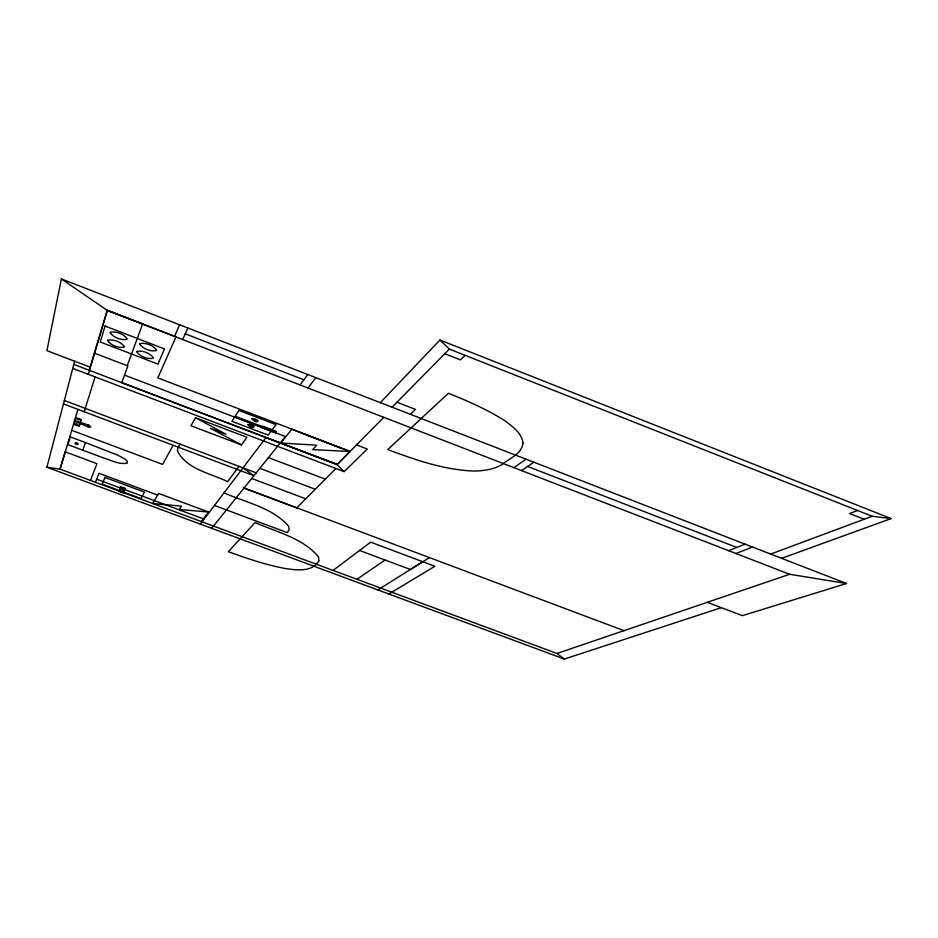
<?xml version="1.0" encoding="UTF-8"?>
<svg xmlns="http://www.w3.org/2000/svg" width="938" height="938" viewBox="0 0 938 938"><rect width="100%" height="100%" fill="white"/><g stroke="black" fill="none" stroke-linecap="round" stroke-linejoin="round"><path stroke-width="1.41" d="M707.287 602.313L742.345 615.668L846.522 583.506L61.404 278.938L46.912 350.66L90.388 367.239M721.334 607.66L564.336 659.062L46.9 467.23L74.618 361.224M89.239 370.299L107.249 310.384L61.404 278.938M77.901 409.378L60.161 469.164L46.9 467.23M88.289 374.321L107.366 310.29L142.67 323.95L127.228 365.703M80.211 423.261L79.261 426.309L73.95 424.304L75.955 417.586L81.348 419.614L80.387 422.686M84.197 411.747L95.066 376.9M82.837 450.228L85.428 442.572L70.209 436.885L67.888 444.647L104.188 458.201C111.622 460.37 119.548 464.873 127.345 463.044L127.146 461.097L125.106 459.21L118.024 455.258L85.428 442.572M90.494 480.42L96.954 463.653L65.121 451.788L59.985 469.106L556.973 653.481L564.336 659.062M95.453 482.238L99.018 473.303L157.643 495.1M174.515 336.402L179.615 324.794M182.629 339.533L187.905 328.007M173.014 445.503L162.614 464.392L72.472 430.612M180.014 444.131L177.821 448.001L177.399 450.697C186.24 469.235 210.569 473.268 227.641 481.64L239.014 466.385M195.514 417.727L190.965 425.758L241.453 444.905L246.905 437.272L195.514 417.727L226.035 434.247L210.499 428.349L241.453 444.905M300.031 384.932L307.793 374.52M201.365 521.528L208.553 512.031L158.604 493.447L152.753 503.495L181.48 506.145L179.264 509.463L208.471 511.996M201.6 521.622L203.64 518.925L96.673 479.201M200.31 524.108L265.982 437.6L337.363 464.38L350.109 451.401L157.842 377.873L176.004 336.812L107.249 310.384L789.655 574.279L846.522 583.506M307.957 388.004L315.895 377.662M211.683 528.317L280.181 443.006M280.31 443.029L285.527 436.545L124.496 375.106M380.347 402.672L439.899 340.002L891.1 518.597L781.589 558.321M392.072 407.209L449.337 349.1L872.199 516.263L891.1 518.597M73.785 364.413L337 464.638L383.806 417.328M335.945 468.519L296.678 507.915L243.95 488.123M72.742 368.399L344.129 471.626L367.297 449.032L356.522 444.905L357.519 443.909M465.119 355.338L460.441 359.899L444.788 353.72M410.34 414.303L415.452 409.402L396.985 402.226M333.049 570.41L370.662 542.164L434.88 566.282L388.86 594.012M513.895 467.64L526.077 459.198M356.956 579.274L385.072 560.021M521.528 470.583L533.874 462.223M422.815 561.71L410.41 569.495L359.559 550.489M377.85 589.92L429.416 557.582M728.627 550.676L745.065 544.146M735.943 553.502L752.522 547.042M857.578 510.483L849.664 513.532L864.168 519.253M770.684 554.088L872.199 516.263M556.973 653.481L789.655 574.279M214.462 505.465L287.298 532.632L289.103 529.642L288.634 526.241C272.442 507.552 245.838 502.545 224.018 492.884M63.456 403.926L253.917 475.718L242.989 467.886M251.701 478.474L305.741 498.828M75.743 418.278L81.137 420.294M75.028 420.67L88.383 425.031L90.716 426.966L87.809 426.767L74.852 421.244M74.161 423.589L79.484 425.618M244.056 487.995L624.005 630.664M259.849 468.32L315.285 489.261M64.347 400.503L256.203 472.869M337.176 464.462L121.694 382.657L127.896 365.961L94.328 353.122M268.444 457.603L325.334 479.166M301.45 433.063L340.06 447.825M185.232 333.834L303.865 379.784M527.637 466.456L736.752 547.44M439.899 340.002L449.337 349.1M337 464.638L344.129 471.626M105.068 326.037L100.26 342.007L157.924 364.12L164.467 348.924L105.068 326.037M523.029 442.994C521.704 454.379 509.252 458.248 501.666 464.779C493.154 469.621 483.269 470.876 473.631 471.04C443.873 469.879 415.405 459.866 387.746 449.607L448.352 393.303C467.734 400.948 486.916 409.39 504.562 420.541C512.254 426.415 521.598 432.606 523.029 442.994M75.509 442.537L75.122 443.756L77.655 444.706L78.053 443.486L75.509 442.537M107.764 340.26L107.624 340.729C111.141 345.419 118.505 348.373 124.25 347.119L124.414 346.65C120.943 341.936 113.498 338.97 107.764 340.26M110.274 332.298L110.121 332.779C113.65 337.574 121.178 340.6 127.005 339.275L127.169 338.794C123.687 333.975 116.089 330.926 110.274 332.298M88.219 424.996C85.651 428.08 92.276 426.556 88.266 425.008M136.866 351.433L136.702 351.891C140.137 356.616 147.524 359.43 153.246 358.246L153.433 357.8C150.033 353.051 142.576 350.214 136.866 351.433M139.809 343.66L139.633 344.129C143.08 348.971 150.619 351.844 156.423 350.589L156.623 350.132C153.211 345.266 145.601 342.37 139.809 343.66M104.974 477.419L102.148 484.149L140.958 498.559L144.464 492.098L104.974 477.419M120.439 487.033C125.211 491.7 128.647 487.83 120.439 487.033M119.935 489.073L118.88 491.313L123.523 493.036L124.602 490.809L119.935 489.073M121.588 487.514L124.719 488.675L121.588 487.514M318.873 560.877C312.108 572.52 296.22 570.093 285.011 568.475C265.606 564.817 246.858 558.45 228.344 551.708L255.101 522.525C276.769 532.221 302.962 537.99 318.568 556.984L318.873 560.877M234.84 416.847L231.921 421.326L268.174 435.138L271.457 430.823L234.84 416.847M238.92 410.434L235.133 416.214L271.821 430.214L276.065 424.633L238.92 410.434M247.925 424.468C252.873 430.894 258.736 425.066 247.925 424.468M251.923 418.723C256.883 425.289 262.898 419.298 251.923 418.723M249.332 425.078C252.099 428.525 254.843 425.16 249.332 425.078M253.342 419.345C256.121 422.862 258.935 419.403 253.342 419.345M262.839 426.274L261.808 427.681L275.268 432.817L276.347 431.433L262.839 426.274M291.777 429.241L280.732 442.971L316.681 445.198L312.706 449.63L350.003 451.506L291.777 429.241M77.397 424.457L76.517 424.187L77.397 424.457M78.487 419.298C76.857 419.227 79.718 420.365 78.487 419.298"/></g></svg>
